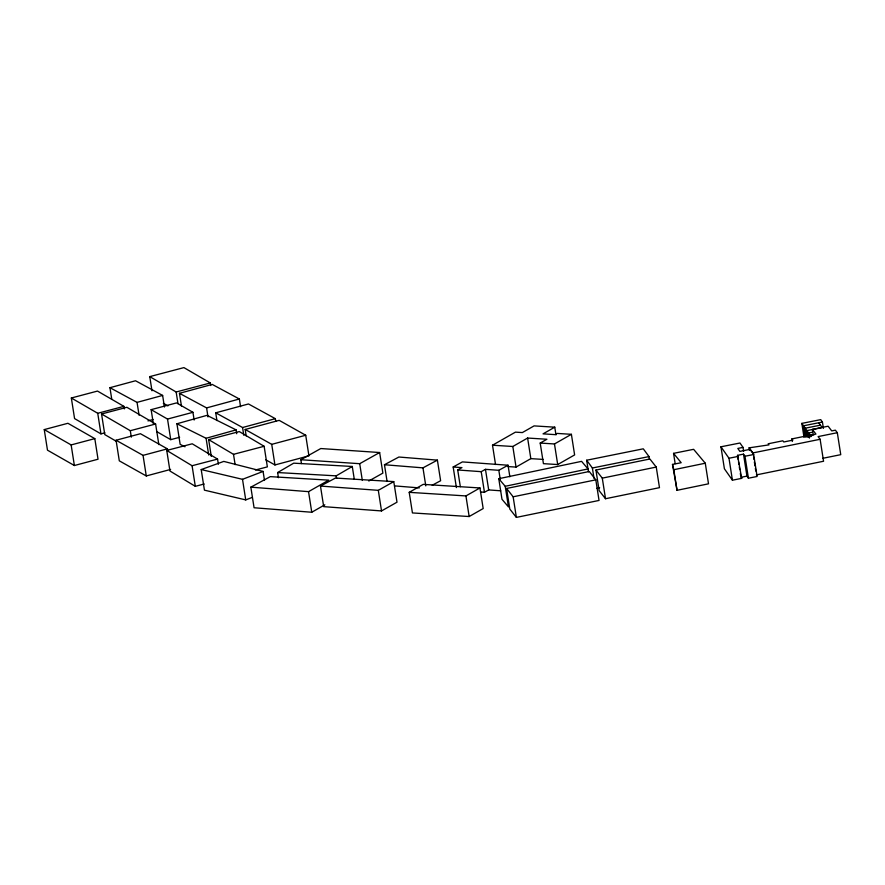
<?xml version="1.0" encoding="UTF-8"?>
<svg xmlns="http://www.w3.org/2000/svg" width="885" height="885" viewBox="0 0 885 885"><rect width="100%" height="100%" fill="white"/><g stroke="black" fill="none" stroke-linecap="round" stroke-linejoin="round"><path stroke-width="1.33" d="M278.443 477.69L277.636 472.546L293.709 463.165L352.274 466.472L354.299 479.338M277.636 472.546L336.2 475.853L352.274 466.472M495.534 464.525L492.514 445.21L515.435 432.145L522.349 432.577L534.086 425.895L554.762 427.178L555.979 434.911M492.514 445.21L512.824 446.483L527.615 438.042L546.908 439.248L540.204 443.064L543.434 463.663L557.705 464.559L574.619 454.912L571.389 434.314L557.13 433.418L555.039 434.623L543.047 433.86L554.762 427.178M540.204 443.064L554.475 443.96L571.389 434.314M507.924 466.572L516.043 467.081L530.834 458.64L543.246 459.415M250.842 487.159L308.544 491.651L328.733 480.146L270.29 476.639L250.842 487.159L254.072 507.758L311.763 512.249L324.828 504.804M409.213 492.337L423.207 484.372L479.947 487.956L483.177 508.554L469.161 516.53L412.432 512.935L409.213 492.337L465.93 495.932L479.947 487.956M320.47 486.064L378.304 490.334L393.77 481.606L397 502.193L381.523 510.933L323.7 506.651L320.47 486.064L335.448 478.055L393.77 481.606M301.453 463.585L300.845 459.724L320.79 448.54L379.643 452.523L382.873 473.11L368.802 481.009M300.845 459.724L359.708 463.696L379.643 452.523M460.333 486.695L457.711 469.968L461.937 467.623L453.175 466.992L456.394 487.591M453.175 466.992L462.39 461.915L508.045 465.222L509.86 476.805M457.711 469.968L481.219 471.672L485.467 469.338L498.83 470.3L508.045 465.222M480.533 491.983L484.449 492.27L488.686 489.925L500.722 490.799M387.088 481.473L384.466 464.736L398.881 457.025L437.389 460.134L440.619 480.732L432.201 485.234M384.466 464.736L422.964 467.855L437.389 460.134M252.17 497.447L245.731 499.903L204.435 490.157L201.205 469.559L242.512 479.316L263.088 471.44L264.504 480.455M201.205 469.559L223.794 461.406L263.088 471.44M185.009 446.781L180.153 444.358L176.934 423.771L206.968 415.353L236.107 429.878L236.704 433.738M176.934 423.771L206.083 438.285L236.107 429.878M111.764 399.29L109.95 387.696L135.527 380.771L162.63 395.429L164.444 407.023M109.95 387.696L137.053 402.376L162.63 395.429M181.469 406.193L179.456 393.316L212.223 384.411L239.359 399.002L240.565 406.724M147.961 420.895L153.072 419.501M179.456 393.316L206.592 407.908L239.359 399.002M216.925 420.541L215.719 412.819L248.475 403.969L275.335 418.66L275.733 421.238M215.719 412.819L242.567 427.521L275.335 418.66M170.617 469.426L146.279 475.953L119.298 460.842L116.068 440.243L140.438 433.716L167.387 448.839L167.796 451.405M116.068 440.243L143.049 455.366L167.387 448.839M246.196 435.896L245.189 429.468L279.184 420.353L305.723 435.254L308.942 455.852L274.947 464.946L265.721 459.769M245.189 429.468L271.728 444.347L305.723 435.254M44.25 429.59L67.913 423.284L94.806 438.628L98.025 459.226L74.373 465.521L47.48 450.177L44.25 429.59L71.143 444.923L94.806 438.628M151.977 390.783L149.764 376.623L183.914 367.607L210.32 382.973L210.73 385.55M104.884 432.842L100.956 433.882L74.572 418.583L71.342 397.996L97.505 391.07L123.889 406.359L124.287 408.925M149.764 376.623L176.159 392L210.32 382.973M71.342 397.996L97.737 413.284L123.889 406.359M116.278 441.272L104.784 434.59L101.554 413.992L126.876 407.299L155.616 424.003L158.846 444.602M153.359 423.815L151.136 409.655L176.557 402.907L192.941 412.31L194.147 420.032M151.136 409.655L167.519 419.059L192.941 412.31M101.554 413.992L130.305 430.707L155.616 424.003M156.7 431.592L170.739 439.657L179.644 437.29M211.272 456.361L208.65 439.624L239.271 431.581L264.139 446.283L267.358 466.882L255.378 470.023M208.65 439.624L233.507 454.326L264.139 446.283M204.225 484.006L195.308 486.33L169.964 471.03L166.745 450.432L192.233 443.794L217.555 459.094L218.363 464.238M166.745 450.432L192.078 465.731L217.555 459.094M498.775 478.697L581.578 461.351L588.027 468.939L505.213 486.285L498.775 478.697L501.994 499.295L508.444 506.884L505.213 486.285M677.036 490.312L673.806 469.714L705.279 463.22L708.509 483.818L677.036 490.312L672.489 464.415L681.184 462.722L673.551 453.352L693.619 449.315L705.279 463.22M506.585 488.465L589.277 471.506L595.815 479.847L599.045 500.445L516.375 517.393L509.804 509.052L506.585 488.465L513.145 496.795L516.375 517.393M595.937 470.057L649.9 458.994L656.25 467.07L659.48 487.657L605.517 498.731L599.156 490.655L595.937 470.057L602.287 478.132L605.517 498.731M602.287 478.132L656.25 467.07M513.145 496.795L595.815 479.847M813.182 434.579L812.375 429.413L828.139 426.205L831.723 430.906L835.385 430.165L837.31 432.699L840.75 454.669L822.829 458.297M792.318 441.482L791.909 438.905L807.142 435.807L808.093 437.079L811.501 436.382L810.605 435.177L815.937 434.092L812.375 429.413M749.506 450.432L749.097 447.843L768.976 444.878L768.158 443.783L782.871 440.796L783.767 441.98L792.849 440.133L791.909 438.905M837.31 432.699L818.105 436.593L820.118 439.281L823.559 461.251L756.387 474.891M820.118 439.281L752.947 452.921L749.097 447.843M588.47 471.816L586.655 460.233L643.284 448.817L649.015 456.583L649.413 459.16M586.655 460.233L592.375 467.999L649.015 456.583M596.955 488.321L599.654 487.779M804.022 437.334L801.843 423.384L820.727 419.634L822.419 422.034L823.415 428.373M822.419 422.034L803.536 425.796L801.843 423.384M807.905 436.947L806.921 430.608L822.143 427.577L820.45 425.165L805.228 428.196L803.536 425.796L805.317 437.201M743.035 447.39L737.813 448.43L739.882 451.383L750.049 449.348L753.666 454.514L757.106 476.484L748.422 478.199L744.982 456.24L743.5 454.149L737.504 455.344L741.696 478.365L732.426 480.201L724.395 468.762L720.954 446.792L739.971 443.009L743.035 447.39L743.643 451.262M812.408 432.256L808.613 433.008L805.228 428.196L806.611 437.068M814.089 434.657L810.284 435.42L808.613 433.008L809.399 438.075M744.982 456.24L753.666 454.514M748.422 478.199L746.94 476.119L740.944 477.314L741.696 478.365M720.954 446.792L728.986 458.242L738.256 456.394M394.566 485.887L419.313 487.901M163.316 403.239L167.907 405.905M818.758 422.764L820.45 425.165M672.489 464.415L673.806 469.714M753.555 456.804L753.965 459.381M754.374 461.97L754.971 465.842M755.381 468.43L755.79 471.019M743.5 454.149L746.94 476.119M737.504 455.344L738.112 459.226M738.521 461.804L738.92 464.393M739.329 466.981L739.727 469.559M740.336 473.442L740.745 476.019M728.986 458.242L732.426 480.201M673.551 453.352L675.167 463.651M592.375 467.999L593.99 478.298M554.475 443.96L557.705 464.559M527.615 438.042L530.834 458.64M512.824 446.483L516.043 467.081M498.83 470.3L500.235 479.316M485.467 469.338L488.686 489.925M481.219 471.672L484.449 492.27M465.93 495.932L469.161 516.53M422.964 467.855L425.785 485.876M378.304 490.334L381.523 510.933M359.708 463.696L362.33 480.433M336.2 475.853L336.61 478.42M308.544 491.651L311.763 512.249M271.728 444.347L274.947 464.946M242.567 427.521L243.784 435.254M242.512 479.316L245.731 499.903M233.507 454.326L235.122 464.625M206.592 407.908L208.008 416.923M206.083 438.285L208.705 455.012M192.078 465.731L195.308 486.33M176.159 392L177.974 403.582M167.519 419.059L170.739 439.657M137.053 402.376L139.078 415.253M143.049 455.366L146.279 475.953M130.305 430.707L131.312 437.135M97.737 413.284L100.956 433.882M71.143 444.923L74.373 465.521"/></g></svg>
